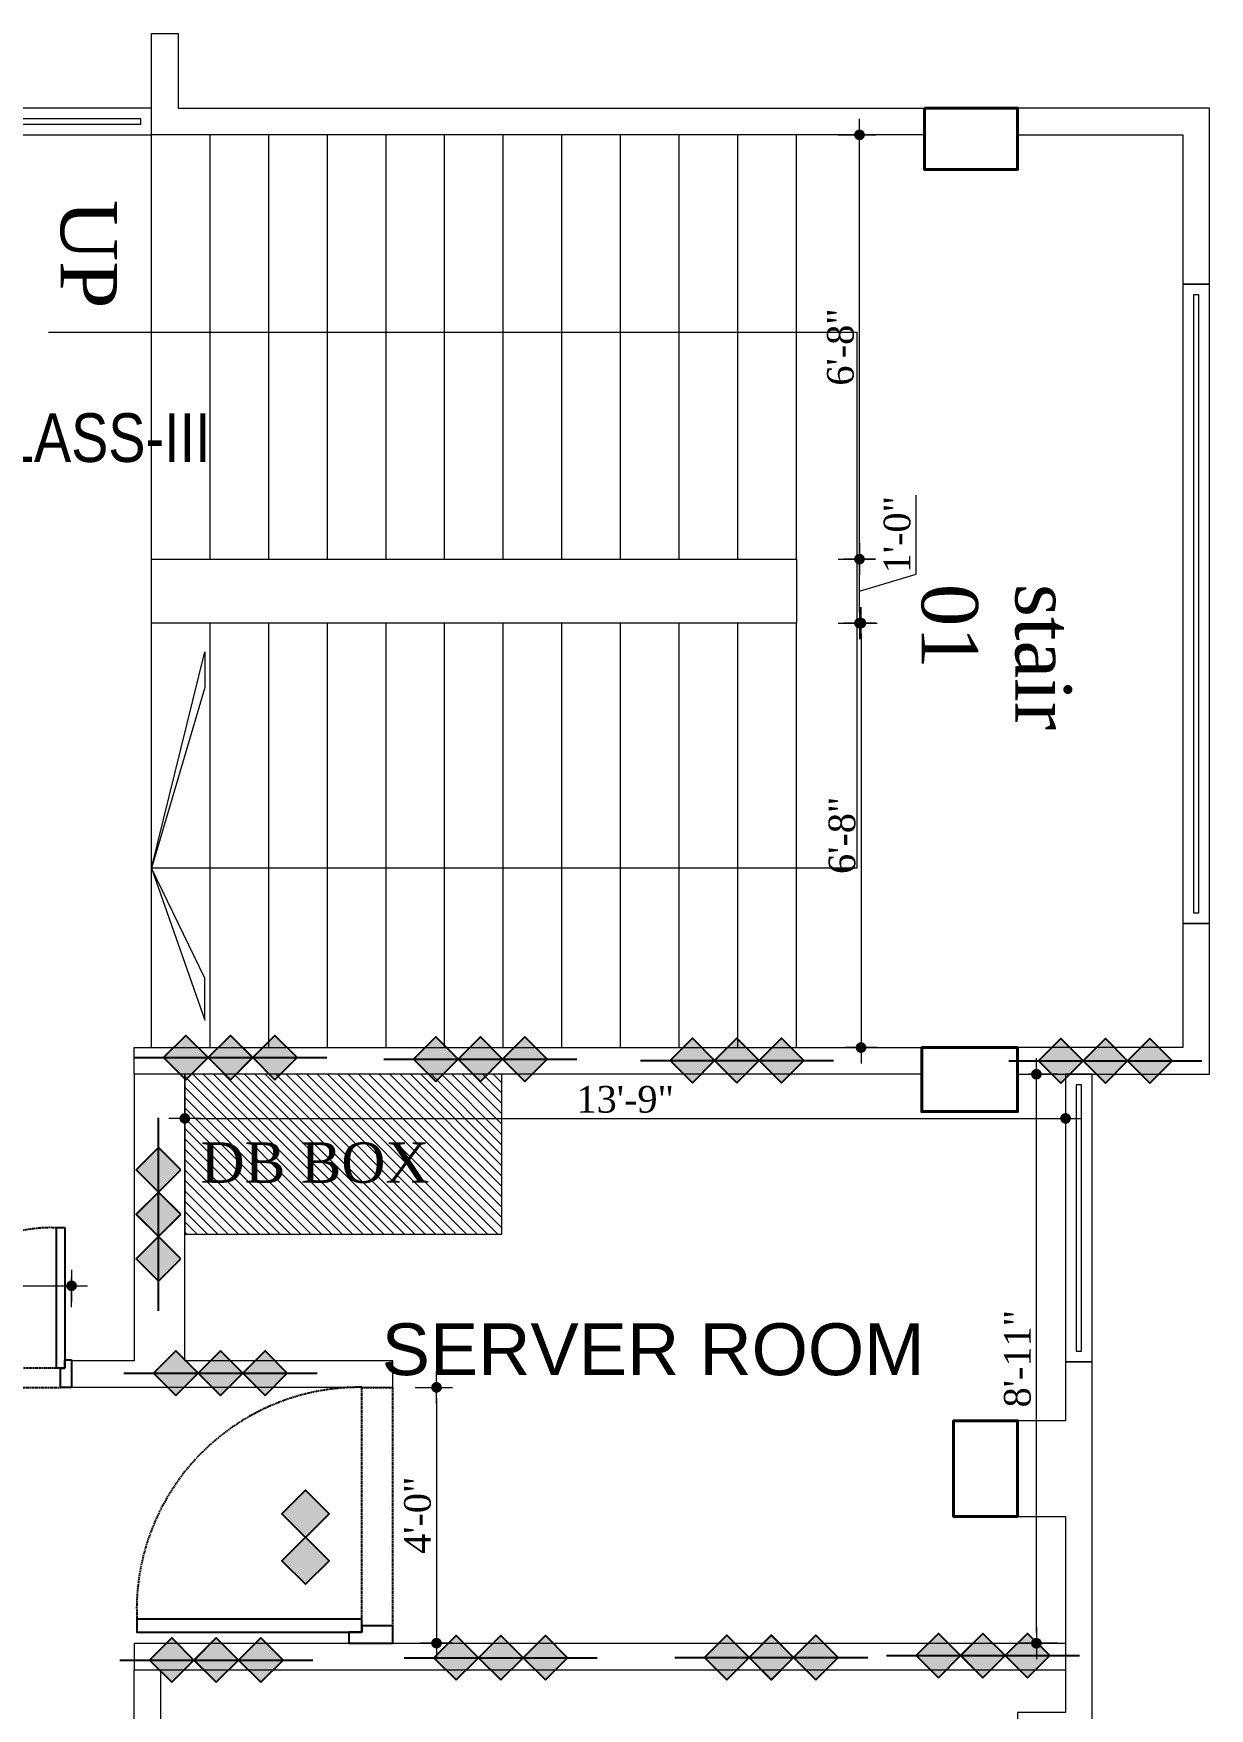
# Model space of a CAD drawing. Header units: inches. Extents: x -98933 to 1585249, y -3352739 to 192771.
# Drawn here: x 26049.2 to 26269.9, y 50115.7 to 50430 of the extents above; entities that cross this region are included whole.
import ezdxf

# ---------------------------------------------------------------- set-up
doc = ezdxf.new("R2010")
doc.units = ezdxf.units.IN
doc.header["$MEASUREMENT"] = 0
doc.header["$PDMODE"] = 35
doc.linetypes.add('DASH', pattern=[0.35, 0.25, -0.1])
doc.layers.get('0').update_dxf_attribs({"lineweight": 0})
doc.layers.get('Defpoints').update_dxf_attribs({"lineweight": 0})
for name, color, linetype, lineweight in [('A column', 106, 'Continuous', 40), ('A window', 150, 'Continuous', 0), ('coloum', 220, 'Continuous', 0), ('Layer1', 134, 'Continuous', 0), ('TXT', 7, 'Continuous', 0)]:
    doc.layers.add(name, color=color, linetype=linetype, lineweight=lineweight)
doc.layers.add('bp door', color=40, linetype='Continuous')
doc.layers.add('fire rated wall', color=7, linetype='Continuous')
doc.styles.add('ARCH', font='times.ttf')
doc.styles.add('ARIAL', font='times.ttf')
doc.styles.add('MON-01', font='ARIALN.TTF')
doc.styles.add('REG', font='times.ttf')
doc.styles.add('style1', font='arial.ttf')
doc.dimstyles.new('Dim-Pres', dxfattribs={"dimtxt": 5.5, "dimasz": 2, "dimexe": 1.5, "dimexo": 1.5, "dimgap": 1, "dimtad": 3, "dimdec": 0, "dimzin": 3, "dimdsep": 46, "dimlunit": 4, "dimtxsty": 'REG', "dimblk": 'point', "dimcen": 2, "dimclrd": 256, "dimclre": 256, "dimclrt": 7, "dimadec": 0, "dimazin": 0, "dimtfac": 0.75, "dimtdec": 0, "dimtmove": 1, "dimatfit": 3, "dimldrblk": 'point', "dimfxl": 0, "dimtolj": 1, "dimtzin": 0, "dimlwd": -1, "dimlwe": -1, "dimarcsym": 1})

# ---------------------------------------------------------------- blocks, each defined once
blk = doc.blocks.new('ga')
at = {"layer": 'A window', "ltscale": 30, "elevation": 0.3}
blk.add_lwpolyline([(42115.07, 39798.24), (42115.07, 39793.24), (42190.07, 39793.24), (42190.07, 39798.24), (42115.07, 39798.24)], dxfattribs=at)
blk.add_lwpolyline([(42117.07, 39796.24), (42117.07, 39795.24), (42188.07, 39795.24), (42188.07, 39796.24)], close=True, dxfattribs=at)
blk = doc.blocks.new('EW')
at = {"layer": 'A window', "ltscale": 30, "elevation": 0.3}
blk.add_lwpolyline([(42366.57, 39611.99), (42361.57, 39611.99), (42361.57, 39558), (42366.57, 39558), (42366.57, 39611.99)], dxfattribs=at)
blk.add_lwpolyline([(42364.57, 39609.99), (42363.57, 39609.99), (42363.57, 39560), (42364.57, 39560)], close=True, dxfattribs=at)
blk = doc.blocks.new('A$C391809F5')
at = {"layer": 'A window', "ltscale": 30}
blk.add_lwpolyline([(-70.62, -4.62), (-70.62, -9.62), (49.38, -9.62), (49.38, -4.62), (-70.62, -4.62)], dxfattribs=at)
blk.add_lwpolyline([(-68.62, -6.62), (-68.62, -7.62), (47.38, -7.62), (47.38, -6.62)], close=True, dxfattribs=at)
blk = doc.blocks.new('dfgdfgfdgg')
at = {"ltscale": 100000}
h = blk.add_hatch(color=1, dxfattribs=at)
h.paths.add_polyline_path([(1851.06, -12430.32), (1853.11, -12432.36), (1855.14, -12430.33), (1855.14, -12430.32), (1855.14, -12430.31), (1853.1, -12428.27)])
h.paths.add_polyline_path([(1857.18, -12432.36), (1859.22, -12430.32), (1857.18, -12428.27), (1855.14, -12430.31), (1855.15, -12430.32), (1855.14, -12430.33)])
h = blk.add_hatch(color=1, dxfattribs=at)
h.paths.add_polyline_path([(1879.49, -12430.32), (1881.53, -12432.36), (1883.57, -12430.33), (1883.56, -12430.32), (1883.57, -12430.31), (1881.53, -12428.27)])
h.paths.add_polyline_path([(1885.61, -12432.36), (1887.65, -12430.32), (1885.61, -12428.27), (1883.57, -12430.31), (1883.58, -12430.32), (1883.57, -12430.33)])
at = {"layer": 'bp door', "color": 1}
for p, q in [((1837.86, -12421.34), (1839.91, -12421.34)), ((1837.86, -12426.48), (1837.86, -12421.34)), ((1839.91, -12421.34), (1839.91, -12424.94)), ((1839.14, -12424.94), (1839.14, -12426.48)), ((1839.91, -12424.94), (1839.14, -12424.94)), ((1839.14, -12424.94), (1840.68, -12424.94)), ((1839.14, -12451.34), (1839.14, -12424.94)), ((1840.68, -12424.94), (1840.68, -12451.34)), ((1839.14, -12426.48), (1837.86, -12426.48)), ((1840.68, -12451.34), (1839.14, -12451.34))]:
    blk.add_line(p, q, dxfattribs=at)
at = {"layer": 'bp door', "color": 1, "linetype": 'DASH'}
for p, q in [((1895.8, -12421.34), (1839.91, -12421.34)), ((1840.68, -12424.94), (1895.03, -12424.94))]:
    blk.add_line(p, q, dxfattribs=at)
at = {"layer": 'bp door', "color": 1}
for points in [[(1895.8, -12424.94), (1896.57, -12424.94), (1896.57, -12426.48), (1897.86, -12426.48), (1897.86, -12421.34), (1895.8, -12421.34)], [(1895.03, -12451.34), (1896.57, -12451.34), (1896.57, -12424.94), (1895.03, -12424.94)], [(1855.14, -12430.33), (1853.1, -12428.28), (1851.05, -12430.33), (1853.1, -12432.37)], [(1855.15, -12430.32), (1853.1, -12428.27), (1851.06, -12430.32), (1853.11, -12432.36)], [(1859.22, -12430.32), (1857.18, -12428.27), (1855.14, -12430.32), (1857.18, -12432.36)], [(1883.57, -12430.33), (1881.52, -12428.28), (1879.48, -12430.33), (1879.48, -12430.33)], [(1883.58, -12430.32), (1881.53, -12428.27), (1879.49, -12430.32), (1881.53, -12432.36)], [(1887.65, -12430.32), (1885.61, -12428.27), (1883.56, -12430.32), (1885.61, -12432.36)]]:
    blk.add_lwpolyline(points, close=True, dxfattribs=at)
at = {"layer": 'bp door', "color": 1, "linetype": 'DASH'}
blk.add_arc((1893.97, -12425.25), 26.12, 179.3284, 272.3206, dxfattribs=at)
at = {"layer": 'bp door', "color": 1, "linetype": 'DASH', "extrusion": (0, 0, -1)}
blk.add_ellipse((1841.74, -12425.25), major_axis=(18.47, -18.47), ratio=1, start_param=5.486066, end_param=7.109086, dxfattribs=at)
blk = doc.blocks.new('fddfgdgfsg')
at = {"ltscale": 100000}
h = blk.add_hatch(color=1, dxfattribs=at)
h.paths.add_polyline_path([(2091.9, -12378.98), (2096.33, -12383.41), (2100.73, -12379), (2100.72, -12378.98), (2100.73, -12378.97), (2096.32, -12374.56)])
h.paths.add_polyline_path([(2105.14, -12383.41), (2109.56, -12378.98), (2105.14, -12374.56), (2100.73, -12378.97), (2100.75, -12378.98), (2100.73, -12379)])
at = {"layer": 'bp door', "color": 1, "linetype": 'DASH'}
for p, q in [((2117.32, -12362.64, -9.7), (2072.61, -12362.64, -9.7)), ((2072.61, -12368.4, -9.7), (2072.61, -12362.64, -9.7)), ((2117.32, -12368.4, -9.7), (2072.61, -12368.4, -9.7))]:
    blk.add_line(p, q, dxfattribs=at)
at = {"layer": 'bp door', "color": 1, "elevation": -9.7}
for points in [[(2117.32, -12368.4), (2118.55, -12368.4), (2118.55, -12370.87), (2120.61, -12370.87), (2120.61, -12362.64), (2117.32, -12362.64)], [(2116.08, -12410.64), (2118.55, -12410.64), (2118.55, -12368.4), (2116.08, -12368.4)], [(2100.75, -12378.98), (2096.32, -12374.56), (2091.9, -12378.98), (2096.33, -12383.41)], [(2109.56, -12378.98), (2105.14, -12374.56), (2100.72, -12378.98), (2105.14, -12383.41)]]:
    blk.add_lwpolyline(points, close=True, dxfattribs=at)
at = {"layer": 'bp door', "color": 1, "linetype": 'DASH'}
blk.add_arc((2114.39, -12368.89, -9.7), 41.79, 179.3284, 272.3206, dxfattribs=at)
blk = doc.blocks.new('bfg')
at = {"layer": 'fire rated wall'}
h = blk.add_hatch(color=1, dxfattribs=at)
h.dxf.hatch_style = 1
h.paths.add_polyline_path([(9432308.67, -5613534.51), (9432321.43, -5613547.26), (9432334.18, -5613534.51)])
h.paths.add_polyline_path([(9432334.18, -5613534.51), (9432321.43, -5613521.75), (9432308.67, -5613534.51)])
h.paths.add_polyline_path([(9432334.18, -5613534.51), (9432359.68, -5613534.51), (9432346.93, -5613521.75)])
h.paths.add_polyline_path([(9432334.18, -5613534.51), (9432346.93, -5613547.26), (9432359.68, -5613534.51)])
at = {"layer": 'fire rated wall', "color": 1, "elevation": 0}
for points in [[(9432321.43, -5613547.26), (9432334.18, -5613534.51), (9432321.43, -5613521.75), (9432308.67, -5613534.51)], [(9432346.93, -5613547.26), (9432359.68, -5613534.51), (9432346.93, -5613521.75), (9432334.18, -5613534.51)]]:
    blk.add_lwpolyline(points, close=True, dxfattribs=at)
blk.add_lwpolyline([(9432291.67, -5613534.51), (9432376.69, -5613534.51)], dxfattribs=at)
blk = doc.blocks.new('3HR RATE')
at = {"layer": 'fire rated wall', "xscale": 1.292997314696549, "yscale": 1.292997314696549, "zscale": 1.292997314696549}
for p in [(-12191616.2, 7245476.7), (-12191583.2, 7245476.7)]:
    blk.add_blockref('bfg', p, dxfattribs=at)
blk = doc.blocks.new('dot')
at = {"color": 4}
for p, q in [((-1.5, 0), (1.5, 0)), ((0, 1.5), (0, -1.5))]:
    blk.add_line(p, q, dxfattribs=at)
at = {"color": 6, "const_width": 0.5}
blk.add_lwpolyline([(-0.25, 0, 1), (0.25, 0, 1)], format="xyb", close=True, dxfattribs=at)
blk = doc.blocks.new('point')
blk.add_blockref('dot', (0, 0))
blk = doc.blocks.new('*D383')
at = {"layer": 'Defpoints', "color": 0, "ltscale": 30, "transparency": 16777216}
for p in [(26056.35, 50195.05), (25996.35, 50176), (26056.35, 50176)]:
    blk.add_point(p, dxfattribs=at)
at = {"layer": 'Layer1', "ltscale": 30, "transparency": 16777216}
for p, q in [((25996.35, 50191.05), (25996.35, 50196.55)), ((26056.35, 50191.05), (26056.35, 50196.55)), ((25998.35, 50195.05), (26054.35, 50195.05))]:
    blk.add_line(p, q, dxfattribs=at)
at = {"layer": 'Layer1', "ltscale": 30, "transparency": 16777216, "xscale": 2, "yscale": 2, "zscale": 2, "rotation": 180}
blk.add_blockref('point', (25996.35, 50195.05), dxfattribs=at)
at = {"layer": 'Layer1', "ltscale": 30, "transparency": 16777216, "xscale": 2, "yscale": 2, "zscale": 2}
blk.add_blockref('point', (26056.35, 50195.05), dxfattribs=at)
at = {"layer": 'Layer1', "color": 7, "ltscale": 30, "transparency": 16777216, "insert": (26026.35, 50198.59), "char_height": 5, "attachment_point": 5, "style": 'REG'}
blk.add_mtext('\\A1;5\'-0"', dxfattribs=at)
blk = doc.blocks.new('*D385')
at = {"layer": 'Defpoints', "color": 0, "ltscale": 30, "transparency": 16777216}
for p in [(26116.6, 50176), (26116.6, 50128), (26124.82, 50128)]:
    blk.add_point(p, dxfattribs=at)
at = {"layer": 'Layer1', "ltscale": 30, "transparency": 16777216}
for p, q in [((26120.82, 50176), (26126.32, 50176)), ((26124.82, 50174), (26124.82, 50130)), ((26120.82, 50128), (26126.32, 50128))]:
    blk.add_line(p, q, dxfattribs=at)
at = {"layer": 'Layer1', "ltscale": 30, "transparency": 16777216, "xscale": 2, "yscale": 2, "zscale": 2}
for p, rotation in [((26124.82, 50176), 90), ((26124.82, 50128), 270)]:
    blk.add_blockref('point', p, dxfattribs=dict(at, rotation=rotation))
at = {"layer": 'Layer1', "color": 7, "ltscale": 30, "transparency": 16777216, "insert": (26121.28, 50152), "char_height": 5, "attachment_point": 5, "rotation": 90, "style": 'REG'}
blk.add_mtext('\\A1;4\'-0"', dxfattribs=at)
blk = doc.blocks.new('*D387')
at = {"layer": 'Defpoints', "color": 0, "ltscale": 30, "transparency": 16777216}
for p in [(26192.35, 50411), (26204.18, 50411), (26192.35, 50331.38)]:
    blk.add_point(p, dxfattribs=at)
at = {"layer": 'Layer1', "ltscale": 30, "transparency": 16777216}
for p, q in [((26200.18, 50411), (26205.68, 50411)), ((26204.18, 50333.38), (26204.18, 50409)), ((26200.18, 50331.38), (26205.68, 50331.38))]:
    blk.add_line(p, q, dxfattribs=at)
at = {"layer": 'Layer1', "ltscale": 30, "transparency": 16777216, "xscale": 2, "yscale": 2, "zscale": 2}
for p, rotation in [((26204.18, 50411), 90), ((26204.18, 50331.38), 270)]:
    blk.add_blockref('point', p, dxfattribs=dict(at, rotation=rotation))
at = {"layer": 'Layer1', "color": 7, "ltscale": 30, "transparency": 16777216, "insert": (26200.63, 50371.19), "char_height": 5, "attachment_point": 5, "rotation": 90, "style": 'REG'}
blk.add_mtext('\\A1;6\'-8"', dxfattribs=at)
blk = doc.blocks.new('*D388')
at = {"layer": 'Defpoints', "color": 0, "ltscale": 30, "transparency": 16777216}
for p in [(26192.35, 50319.38), (26192.35, 50239.75), (26204.47, 50239.75)]:
    blk.add_point(p, dxfattribs=at)
at = {"layer": 'Layer1', "ltscale": 30, "transparency": 16777216}
for p, q in [((26200.47, 50319.38), (26205.97, 50319.38)), ((26204.47, 50317.38), (26204.47, 50241.75)), ((26200.47, 50239.75), (26205.97, 50239.75))]:
    blk.add_line(p, q, dxfattribs=at)
at = {"layer": 'Layer1', "ltscale": 30, "transparency": 16777216, "xscale": 2, "yscale": 2, "zscale": 2}
for p, rotation in [((26204.47, 50319.38), 90), ((26204.47, 50239.75), 270)]:
    blk.add_blockref('point', p, dxfattribs=dict(at, rotation=rotation))
at = {"layer": 'Layer1', "color": 7, "ltscale": 30, "transparency": 16777216, "insert": (26200.92, 50279.57), "char_height": 5, "attachment_point": 5, "rotation": 90, "style": 'REG'}
blk.add_mtext('\\A1;6\'-8"', dxfattribs=at)
blk = doc.blocks.new('*D329')
at = {"layer": 'Defpoints', "color": 0, "ltscale": 30, "transparency": 16777216}
for p in [(26192.35, 50331.38), (26204.18, 50331.38), (26192.35, 50319.38)]:
    blk.add_point(p, dxfattribs=at)
at = {"layer": 'Layer1', "ltscale": 30, "transparency": 16777216}
for p, q in [((26214.8, 50328.57), (26214.8, 50343.4)), ((26200.18, 50331.38), (26205.68, 50331.38)), ((26204.18, 50321.38), (26204.18, 50329.38)), ((26204.18, 50325.38), (26214.8, 50328.57)), ((26200.18, 50319.38), (26205.68, 50319.38))]:
    blk.add_line(p, q, dxfattribs=at)
at = {"layer": 'Layer1', "ltscale": 30, "transparency": 16777216, "xscale": 2, "yscale": 2, "zscale": 2}
for p, rotation in [((26204.18, 50331.38), 90), ((26204.18, 50319.38), 270)]:
    blk.add_blockref('point', p, dxfattribs=dict(at, rotation=rotation))
at = {"layer": 'Layer1', "color": 7, "ltscale": 30, "transparency": 16777216, "insert": (26211.26, 50335.98), "char_height": 5, "attachment_point": 5, "rotation": 90, "style": 'REG'}
blk.add_mtext('\\A1;1\'-0"', dxfattribs=at)
blk = doc.blocks.new('*D394')
at = {"layer": 'Defpoints', "color": 0, "ltscale": 30, "transparency": 16777216}
for p in [(26077.6, 50234.75), (26242.85, 50234.75), (26242.85, 50226.46)]:
    blk.add_point(p, dxfattribs=at)
at = {"layer": 'Layer1', "ltscale": 30, "transparency": 16777216}
for p, q in [((26077.6, 50230.46), (26077.6, 50224.96)), ((26242.85, 50230.46), (26242.85, 50224.96)), ((26079.6, 50226.46), (26240.85, 50226.46))]:
    blk.add_line(p, q, dxfattribs=at)
at = {"layer": 'Layer1', "ltscale": 30, "transparency": 16777216, "xscale": 2, "yscale": 2, "zscale": 2, "rotation": 180}
blk.add_blockref('point', (26077.6, 50226.46), dxfattribs=at)
at = {"layer": 'Layer1', "ltscale": 30, "transparency": 16777216, "xscale": 2, "yscale": 2, "zscale": 2}
blk.add_blockref('point', (26242.85, 50226.46), dxfattribs=at)
at = {"layer": 'Layer1', "color": 7, "ltscale": 30, "transparency": 16777216, "insert": (26160.23, 50230.01), "char_height": 5, "attachment_point": 5, "style": 'REG'}
blk.add_mtext('\\A1;13\'-9"', dxfattribs=at)
blk = doc.blocks.new('*D395')
at = {"layer": 'Defpoints', "color": 0, "ltscale": 30, "transparency": 16777216}
for p in [(26237.37, 50234.75), (26242.85, 50234.75), (26242.85, 50128)]:
    blk.add_point(p, dxfattribs=at)
at = {"layer": 'Layer1', "ltscale": 30, "transparency": 16777216}
for p, q in [((26241.35, 50234.75), (26235.87, 50234.75)), ((26237.37, 50130), (26237.37, 50232.75)), ((26241.35, 50128), (26235.87, 50128))]:
    blk.add_line(p, q, dxfattribs=at)
at = {"layer": 'Layer1', "ltscale": 30, "transparency": 16777216, "xscale": 2, "yscale": 2, "zscale": 2}
for p, rotation in [((26237.37, 50234.75), 90), ((26237.37, 50128), 270)]:
    blk.add_blockref('point', p, dxfattribs=dict(at, rotation=rotation))
at = {"layer": 'Layer1', "color": 7, "ltscale": 30, "transparency": 16777216, "insert": (26233.83, 50181.38), "char_height": 5, "attachment_point": 5, "rotation": 90, "style": 'REG'}
blk.add_mtext('\\A1;8\'-11"', dxfattribs=at)

msp = doc.modelspace()

# ---------------------------------------------------------------- hatches: boundary and pattern name
at = {"layer": 'coloum', "ltscale": 30}
h = msp.add_hatch(dxfattribs=at)
h.set_pattern_fill('ANSI31', scale=11, angle=90, style=0)
h.set_pattern_definition([(135, (61955.5544, 26900.587), (-0.972271824, -0.972271824), [])])
h.paths.add_polyline_path([(26077.6, 50234.75), (26077.6, 50204.75), (26137.1, 50204.75), (26137.1, 50234.75)])
h.paths.add_polyline_path([(26078.62, 50212.27), (26124.48, 50212.27), (26124.48, 50223.9), (26078.62, 50223.9)], flags=24)

# ---------------------------------------------------------------- linework, layer by layer
at = {"layer": 'A column', "color": 7}
msp.add_lwpolyline([(26216.35, 50416), (26233.85, 50416), (26233.85, 50404.5), (26216.35, 50404.5)], close=True, dxfattribs=at)
for points in [[(26233.85, 50239.75), (26215.85, 50239.75), (26215.85, 50227.75), (26233.85, 50227.75), (26233.85, 50239.75)], [(26233.85, 50151.75), (26233.85, 50169.75), (26221.85, 50169.75), (26221.85, 50151.75), (26233.85, 50151.75)]]:
    msp.add_lwpolyline(points, dxfattribs=at)
at = {"layer": 'coloum', "color": 7, "ltscale": 30}
for p, q in [((26071.35, 50331.38), (26071.35, 50416)), ((26082.35, 50331.38), (26082.35, 50411)), ((26093.35, 50331.38), (26093.35, 50411)), ((26104.35, 50331.38), (26104.35, 50411)), ((26115.35, 50331.38), (26115.35, 50411)), ((26126.35, 50331.38), (26126.35, 50411)), ((26137.35, 50331.38), (26137.35, 50411)), ((26148.35, 50331.38), (26148.35, 50411)), ((26159.35, 50331.38), (26159.35, 50411)), ((26170.35, 50331.38), (26170.35, 50411)), ((26181.35, 50331.38), (26181.35, 50411)), ((26192.35, 50331.38), (26192.35, 50411)), ((26071.35, 50239.75), (26071.35, 50319.38)), ((26082.35, 50239.75), (26082.35, 50319.38)), ((26093.35, 50239.75), (26093.35, 50319.38)), ((26104.35, 50239.75), (26104.35, 50319.38)), ((26115.35, 50239.75), (26115.35, 50319.38)), ((26126.35, 50239.75), (26126.35, 50319.38)), ((26137.35, 50239.75), (26137.35, 50319.38)), ((26148.35, 50239.75), (26148.35, 50319.38)), ((26159.35, 50239.75), (26159.35, 50319.38)), ((26170.35, 50239.75), (26170.35, 50319.38)), ((26181.35, 50239.75), (26181.35, 50319.38)), ((26192.35, 50239.75), (26192.35, 50319.38)), ((26077.6, 50234.75), (26068.1, 50234.75)), ((26068.1, 50234.75), (26068.1, 50181)), ((26077.6, 50181), (26077.6, 50234.75)), ((26068.1, 50181), (26056.35, 50181)), ((26116.6, 50181), (26077.6, 50181)), ((26116.6, 50176), (26116.6, 50181)), ((26116.6, 50176), (26056.35, 50176)), ((26068.08, 50128), (26068.08, 50123)), ((26068.1, 50128), (26242.85, 50128)), ((26068.1, 50123), (26242.85, 50123)), ((26068.1, 50072.46), (26068.1, 50123)), ((26073.1, 50072.46), (26073.1, 50123))]:
    msp.add_line(p, q, dxfattribs=at)
for points in [[(26071.35, 50430), (26076.35, 50430), (26076.35, 50416), (26216.35, 50416), (26216.35, 50411), (26071.35, 50411), (26071.35, 50430)], [(26233.85, 50411), (26264.85, 50411), (26264.85, 50383), (26269.85, 50383), (26269.85, 50416), (26233.85, 50416), (26233.85, 50411)], [(26052.01, 50374), (26203.67, 50374), (26203.67, 50273.43), (26071.35, 50273.43), (26081.35, 50314.02), (26081.35, 50307.31), (26071.35, 50273.43), (26081.35, 50244.92), (26081.35, 50252.74), (26071.35, 50273.43)], [(26233.85, 50239.75), (26233.85, 50234.75), (26269.85, 50234.75), (26269.85, 50263), (26264.85, 50263), (26264.85, 50239.75), (26233.85, 50239.75)], [(26242.85, 50115), (26233.85, 50115), (26233.85, 50110), (26247.85, 50110), (26247.85, 50180.76), (26242.85, 50180.76), (26242.85, 50169.75), (26233.85, 50169.75), (26233.85, 50151.75), (26242.85, 50151.75), (26242.85, 50115)]]:
    msp.add_lwpolyline(points, dxfattribs=at)
for points in [[(26192.35, 50331.38), (26192.35, 50319.38), (26071.35, 50319.38), (26071.35, 50331.38)], [(26068.1, 50239.75), (26215.85, 50239.75), (26215.85, 50234.75), (26068.1, 50234.75)], [(26077.6, 50234.75), (26077.6, 50204.75), (26137.1, 50204.75), (26137.1, 50234.75)]]:
    msp.add_lwpolyline(points, close=True, dxfattribs=at)

# ---------------------------------------------------------------- block references
at = {"layer": 'coloum', "color": 7}
for name, p in [('ga', (-16118.72, 10617.76, -0.3)), ('EW', (-16118.72, 10622.76, -0.3))]:
    msp.add_blockref(name, p, dxfattribs=at)
at = {"layer": 'coloum', "color": 7, "ltscale": 30, "rotation": 270}
msp.add_blockref('A$C391809F5', (26274.47, 50312.38), dxfattribs=at)
at = {"layer": 'Layer1', "xscale": 0.2533935670508072, "yscale": 0.2533935670508072, "zscale": 0.2533935670521235}
for p in [(24975.51, 53483.41), (25022.41, 53483.13), (25070.54, 53482.86), (25139.67, 53482.8), (24973.65, 53424.2), (24972.86, 53370.4), (25026.24, 53370.83), (25077, 53370.88), (25116.7, 53371.22)]:
    msp.add_blockref('3HR RATE', p, dxfattribs=at)
at = {"layer": 'Layer1', "xscale": 0.2533935670508072, "yscale": 0.2533935670508072, "zscale": 0.2533935670521235, "rotation": 90}
msp.add_blockref('3HR RATE', (22827.12, 49097.82), dxfattribs=at)
at = {"layer": 'Layer1'}
for name, p, rotation in [('dfgdfgfdgg', (27894.21, 37754.66), 180), ('fddfgdgfsg', (38479.24, 52248.61, 9.7), 270)]:
    msp.add_blockref(name, p, dxfattribs=dict(at, rotation=rotation))

# ---------------------------------------------------------------- texts
at = {"layer": 'coloum', "color": 7, "style": 'ARIAL'}
msp.add_text('DB BOX', height=7.583, dxfattribs=at).set_placement((26080.55, 50214.38))
at = {"layer": 'coloum', "color": 7, "ltscale": 30, "char_height": 10.56, "width": 17.4246, "attachment_point": 1, "rotation": 270, "style": 'ARCH'}
for s, insert in [('UP', (26064.88, 50398.81)), ('stair 01', (26244.01, 50326.75))]:
    msp.add_mtext(s, dxfattribs=dict(at, insert=insert))
at = {"layer": 'coloum', "color": 7, "lineweight": 13, "insert": (26165.45, 50188.01), "char_height": 9.72, "width": 98.0286, "attachment_point": 2, "style": 'style1'}
msp.add_mtext('SERVER ROOM', dxfattribs=at)
at = {"layer": 'TXT', "color": 7, "lineweight": -2, "style": 'MON-01'}
msp.add_text('CLASS-III', height=9.13, dxfattribs=at).set_placement((26035.93, 50349.62))

# ---------------------------------------------------------------- dimensions: what is measured, and where the dimension line sits
at = {"layer": 'Layer1', "ltscale": 30}
for base, p1, p2, picture, middle in [((26204.18, 50411), (26192.35, 50331.38), (26192.35, 50411), '*D387', (26200.63, 50371.19)), ((26204.18, 50331.38), (26192.35, 50319.38), (26192.35, 50331.38), '*D329', (26211.26, 50329.57)), ((26204.47, 50239.75), (26192.35, 50319.38), (26192.35, 50239.75), '*D388', (26200.92, 50279.57)), ((26237.37, 50234.75), (26242.85, 50128), (26242.85, 50234.75), '*D395', (26233.83, 50181.38)), ((26124.82, 50128), (26116.6, 50176), (26116.6, 50128), '*D385', (26121.28, 50152))]:
    dim = msp.add_linear_dim(base=base, p1=p1, p2=p2, angle=90, dimstyle='Dim-Pres', override={"dimtxt": 5, "dimfxl": 4, "dimfxlon": 1}, dxfattribs=at)
    dim.commit()
    dim.dimension.update_dxf_attribs({"geometry": picture, "text_midpoint": middle})
for base, p1, p2, picture, middle in [((26242.85, 50226.46), (26077.6, 50234.75), (26242.85, 50234.75), '*D394', (26160.23, 50230.01)), ((26056.35, 50195.05), (25996.35, 50176), (26056.35, 50176), '*D383', (26026.35, 50198.59))]:
    dim = msp.add_linear_dim(base=base, p1=p1, p2=p2, dimstyle='Dim-Pres', override={"dimtxt": 5, "dimfxl": 4, "dimfxlon": 1}, dxfattribs=at)
    dim.commit()
    dim.dimension.update_dxf_attribs({"geometry": picture, "text_midpoint": middle})

doc.saveas('drawing.dxf')
